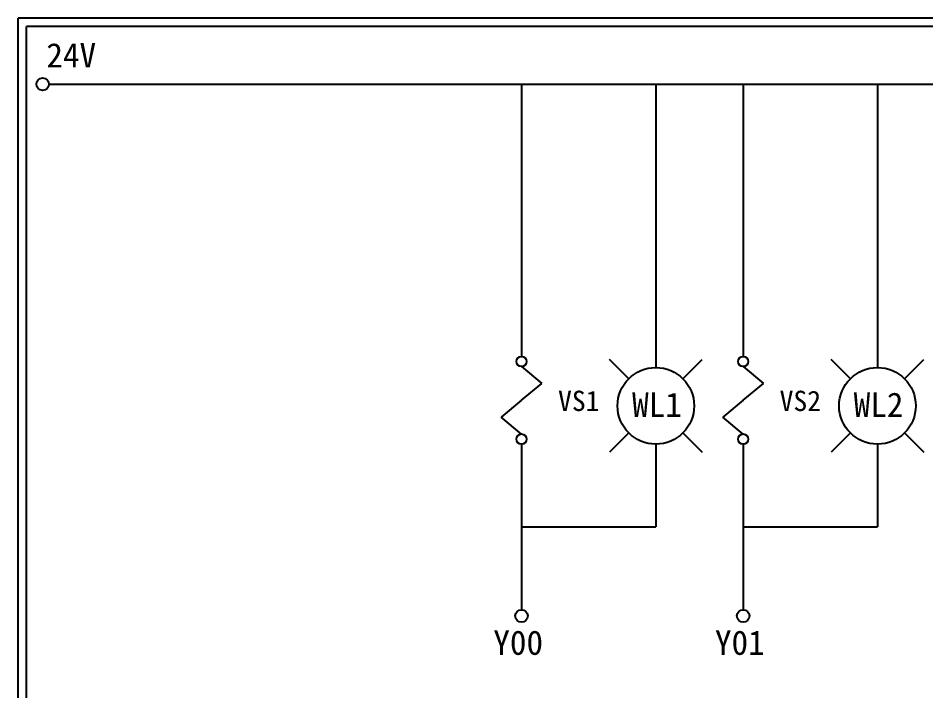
# Model space of a CAD drawing. Extents: x 889 to 1176, y 251 to 455.
# Drawn here: x 889.1 to 1023.2, y 355.8 to 455.2 of the extents above; entities that cross this region are included whole.
import ezdxf

# ---------------------------------------------------------------- set-up
doc = ezdxf.new("R2010")
doc.units = 0
doc.layers.get('0').update_dxf_attribs({"linetype": 'CONTINUOUS'})
doc.layers.add('圖框層', color=7, linetype='CONTINUOUS')
doc.layers.add('標尺寸層', color=3, linetype='CONTINUOUS')
doc.styles.add('STSL', font='KAIU.TTF')

msp = doc.modelspace()

# ---------------------------------------------------------------- linework, layer by layer
for p, q in [((979.26, 401.93), (976.43, 404.76)), ((987.27, 401.93), (990.1, 404.76)), ((1012, 401.93), (1009.17, 404.76)), ((1020.01, 401.93), (1022.83, 404.76)), ((979.26, 393.92), (976.43, 391.09)), ((987.27, 393.92), (990.1, 391.09)), ((1012, 393.92), (1009.17, 391.09)), ((1020.01, 393.92), (1022.83, 391.09))]:
    msp.add_line(p, q)
at = {"layer": '圖框層', "color": 7}
for p, q in [((1176.07, 455.16), (889.07, 455.16)), ((889.07, 251.2), (889.07, 455.16)), ((1174.82, 453.91), (890.32, 453.91)), ((890.32, 252.44), (890.32, 453.91))]:
    msp.add_line(p, q, dxfattribs=at)
at = {"layer": '標尺寸層', "color": 7}
for p, q in [((893.61, 445.42), (1171.21, 445.42)), ((963.43, 445.42), (963.43, 405.22)), ((983.27, 445.42), (983.27, 403.59)), ((996.17, 445.42), (996.17, 405.22)), ((1016, 445.42), (1016, 403.59)), ((963.43, 403.72), (966.44, 401.23)), ((996.17, 403.72), (999.17, 401.23)), ((963.43, 398.74), (966.44, 401.23)), ((996.17, 398.74), (999.17, 401.23)), ((963.43, 398.74), (960.43, 396.25)), ((996.17, 398.74), (993.16, 396.25)), ((963.43, 393.76), (960.43, 396.25)), ((996.17, 393.76), (993.16, 396.25)), ((963.43, 392.26), (963.43, 367.81)), ((983.27, 392.26), (983.27, 380.04)), ((996.17, 392.26), (996.17, 367.81)), ((1016, 392.26), (1016, 380.04))]:
    msp.add_line(p, q, dxfattribs=at)
at = {"layer": '標尺寸層'}
for p, q in [((963.43, 380.04), (983.27, 380.04)), ((996.17, 380.04), (1016, 380.04))]:
    msp.add_line(p, q, dxfattribs=at)
at = {"layer": '標尺寸層', "color": 7}
for centre, radius in [((892.69, 445.42), 0.92), ((963.43, 404.47), 0.751), ((996.17, 404.47), 0.751), ((983.27, 397.92), 5.66), ((1016, 397.92), 5.66), ((963.43, 393.01), 0.751), ((996.17, 393.01), 0.751), ((963.43, 366.89), 0.92), ((996.17, 366.89), 0.92)]:
    msp.add_circle(centre, radius, dxfattribs=at)

# ---------------------------------------------------------------- texts
at = {"layer": '圖框層', "color": 4, "style": 'STSL'}
for s, height, p in [('24V', 3.6, (893.24, 447.88)), ('VS1', 3, (968.82, 397.15)), ('WL1', 3.6, (979.76, 396.29)), ('VS2', 3, (1001.55, 397.15)), ('WL2', 3.6, (1012.49, 396.29)), ('Y00', 3.6, (959.26, 361.15)), ('Y01', 3.6, (992, 361.15))]:
    msp.add_text(s, height=height, dxfattribs=at).set_placement(p)

doc.saveas('drawing.dxf')
